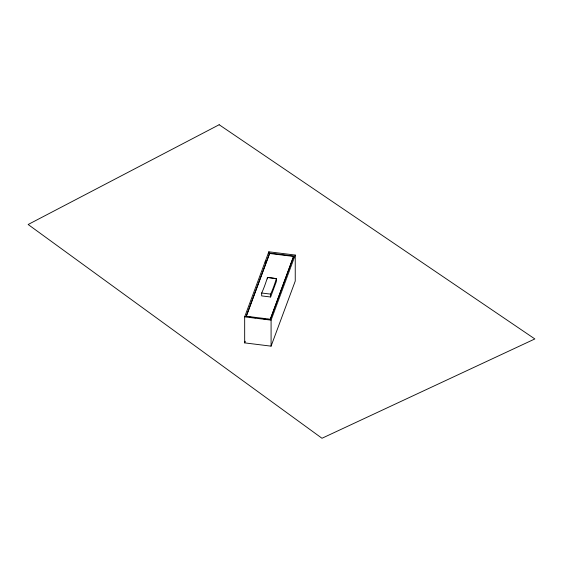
<?xml version="1.0" encoding="UTF-8"?>
<svg xmlns="http://www.w3.org/2000/svg" width="563" height="563" viewBox="0 0 563 563"><rect width="100%" height="100%" fill="white"/><g stroke="black" fill="none" stroke-linecap="round" stroke-linejoin="round"><path stroke-width="0.84" d="M244.673 316.863L268.832 251.795L295.244 255.06L295.244 281.078L271.084 346.154L244.673 342.881L244.673 316.863L271.084 320.136L295.244 255.06M246.2 316.237L269.663 253.061L293.647 256.031L270.184 319.622L293.647 256.454L269.663 253.484L246.2 316.659L246.2 316.237L270.184 319.207M244.673 342.881L245.271 341.262M270.62 297.004L270.62 294.118A91.959 15.736 -82.9 0 0 276.377 278.615L267.425 277.503A91.959 15.736 -82.9 0 1 261.668 293.013L261.668 295.899L270.62 297.004L276.377 281.5L276.377 278.615L267.481 277.369L267.425 278.945M261.668 293.013L270.62 294.118M249.627 317.082L251.344 317.293M253.913 317.609L255.623 317.821M263.336 318.778L265.046 318.989M267.615 319.305L269.332 319.517M271.084 320.136L271.084 346.154M269.663 253.061L269.663 253.484M268.832 251.795L268.832 253.526M265.328 261.232L265.328 262.963M219.162 124.733L28.15 224.503L321.987 438.267L534.85 338.947L219.162 124.733"/></g></svg>
